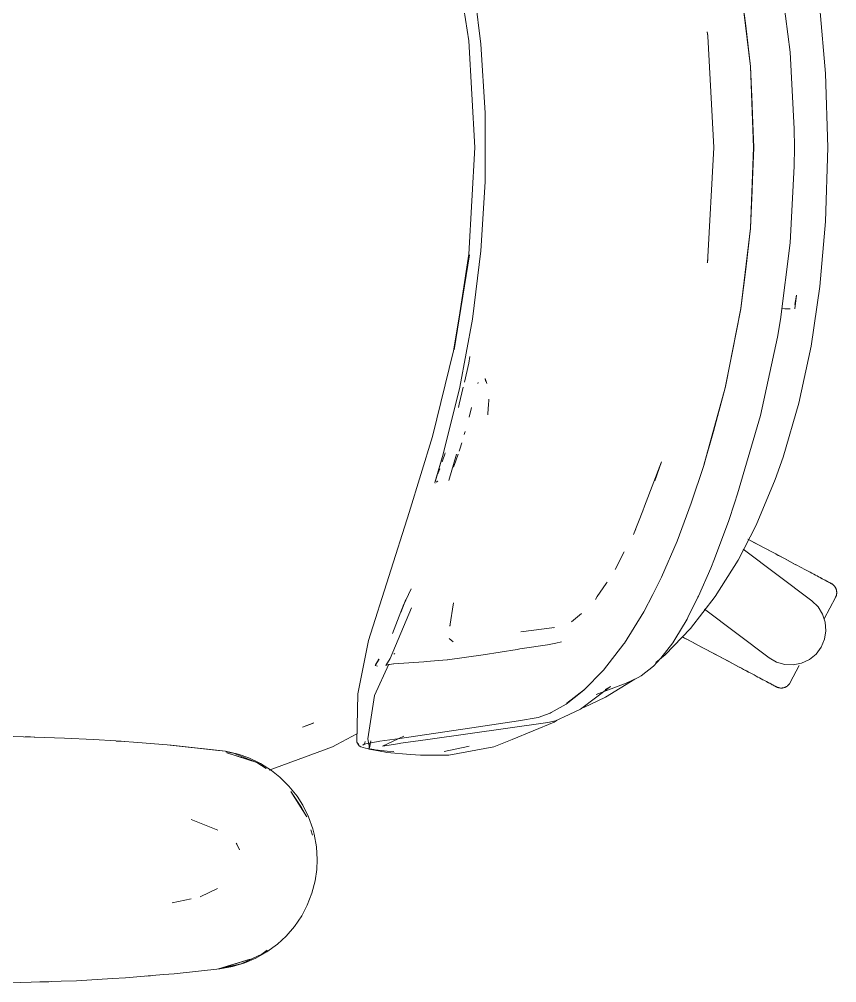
# Model space of a CAD drawing. Header units: millimetres. Extents: x 79795 to 317870, y -36033 to 97293.
# Drawn here: x 168670.3 to 168991.7, y 18259.3 to 18638.1 of the extents above; entities that cross this region are included whole.
import ezdxf

# ---------------------------------------------------------------- set-up
doc = ezdxf.new("R2010")
doc.units = ezdxf.units.MM
doc.header["$MEASUREMENT"] = 0
doc.layers.add('G-IMPT', color=8, linetype='CONTINUOUS', lineweight=9)
doc.layers.add('I-FURN', color=8, linetype='CONTINUOUS', lineweight=9)

msp = doc.modelspace()

# ---------------------------------------------------------------- linework, layer by layer
at = {"layer": 'G-IMPT'}
for p, q in [((168841.06, 18667.59), (168847.06, 18629.68)), ((168848.46, 18655.24), (168851.76, 18628.32)), ((168973.37, 18625.21), (168969.56, 18655.38)), ((168957.85, 18619.51), (168954.02, 18651.1)), ((168957.81, 18619.47), (168954.03, 18651.02)), ((168954.03, 18651.02), (168955.97, 18635.54)), ((168985.11, 18642.4), (168987.37, 18616.83)), ((168957.81, 18619.47), (168955.97, 18635.54)), ((168940.81, 18632.97), (168940.85, 18632.72)), ((168941.08, 18631.42), (168940.82, 18633.2)), ((168941.08, 18631.42), (168940.85, 18632.72)), ((168847.06, 18629.68), (168849.42, 18587.69)), ((168853.41, 18601.25), (168851.76, 18628.32)), ((168943.41, 18587.69), (168941.08, 18631.42)), ((168943.36, 18587.69), (168941.08, 18631.42)), ((168974.99, 18595), (168973.37, 18625.21)), ((168958.48, 18604.57), (168957.81, 18619.47)), ((168957.81, 18619.47), (168958.95, 18587.69)), ((168957.85, 18619.51), (168959.18, 18587.69)), ((168987.37, 18616.83), (168988.22, 18587.69)), ((168853.41, 18601.25), (168853.41, 18574.13)), ((168958.48, 18604.57), (168958.95, 18587.69)), ((168974.99, 18595), (168975.08, 18587.69)), ((168847.06, 18545.7), (168849.42, 18587.69)), ((168943.36, 18587.69), (168940.85, 18542.35)), ((168957.81, 18555.91), (168958.95, 18587.69)), ((168959.18, 18587.69), (168957.85, 18555.87)), ((168958.48, 18570.81), (168958.95, 18587.69)), ((168974.99, 18580.38), (168975.08, 18587.69)), ((168988.22, 18587.69), (168987.37, 18558.55)), ((168974.99, 18580.38), (168973.37, 18550.18)), ((168853.41, 18574.13), (168851.76, 18547.06)), ((168957.81, 18555.91), (168958.48, 18570.81)), ((168957.85, 18555.87), (168954.02, 18524.28)), ((168957.81, 18555.91), (168954.03, 18524.36)), ((168955.97, 18539.84), (168957.81, 18555.91)), ((168987.37, 18558.55), (168985.11, 18532.98)), ((168973.37, 18550.18), (168969.56, 18520.01)), ((168841.06, 18507.79), (168847.32, 18545.53)), ((168847.06, 18545.7), (168841.33, 18508.17)), ((168847.32, 18545.53), (168841.33, 18508.17)), ((168848.46, 18520.14), (168851.76, 18547.06)), ((168940.81, 18542.41), (168940.85, 18542.66)), ((168940.85, 18542.35), (168941.08, 18543.96)), ((168941.08, 18543.96), (168940.85, 18542.66)), ((168955.97, 18539.84), (168954.03, 18524.36)), ((168985.11, 18532.98), (168981.62, 18509.56)), ((168975.21, 18524.28), (168975.86, 18529.69)), ((168975.29, 18525.92), (168975.86, 18529.69)), ((168954.03, 18524.36), (168947.81, 18493.12)), ((168947.81, 18493.12), (168954.02, 18524.28)), ((168954.03, 18524.36), (168950.93, 18508.25)), ((168970.11, 18524.36), (168971.35, 18524.32)), ((168973.45, 18524.24), (168971.35, 18524.32)), ((168973.45, 18524.24), (168973.34, 18524.25)), ((168843.53, 18493.47), (168848.46, 18520.14)), ((168969.56, 18520.01), (168968.37, 18513.09)), ((168968.37, 18513.09), (168961.71, 18482.3)), ((168832.75, 18474.11), (168841.06, 18507.79)), ((168947.85, 18493.23), (168950.93, 18508.25)), ((168976.8, 18487.2), (168981.62, 18509.56)), ((168847.01, 18502.88), (168845.3, 18495.46)), ((168847.48, 18505.52), (168847.01, 18502.88)), ((168850.74, 18495.28), (168850.61, 18494.87)), ((168853.41, 18496.88), (168854.1, 18494.93)), ((168853.41, 18496.88), (168853.63, 18495.83)), ((168843.53, 18493.47), (168836.98, 18467.15)), ((168844.85, 18493.49), (168843.3, 18486.74)), ((168947.85, 18493.23), (168939.42, 18462.82)), ((168947.85, 18493.23), (168939.47, 18462.73)), ((168943.2, 18475.99), (168947.85, 18493.23)), ((168854.84, 18486.72), (168854.95, 18488.09)), ((168854.95, 18488.79), (168854.95, 18488.09)), ((168843.3, 18486.74), (168842.95, 18485.45)), ((168847.15, 18481.66), (168848.14, 18485.52)), ((168854.84, 18486.72), (168854.57, 18483.01)), ((168970.63, 18465.95), (168976.8, 18487.2)), ((168847.15, 18481.66), (168847.54, 18483.18)), ((168854.57, 18483.01), (168854.54, 18482.53)), ((168952.76, 18451.47), (168961.71, 18482.3)), ((168832.75, 18474.11), (168823.57, 18444.13)), ((168845.24, 18474.87), (168845.57, 18475.98)), ((168943.2, 18475.99), (168939.42, 18462.82)), ((168843.22, 18468.3), (168843.46, 18469.08)), ((168843.46, 18469.08), (168844.25, 18471.57)), ((168836.98, 18467.15), (168833.71, 18455.93)), ((168836.98, 18467.15), (168833.87, 18456.33)), ((168836.98, 18467.15), (168833.92, 18456.62)), ((168836.59, 18464.13), (168836.87, 18464.93)), ((168837.61, 18467.16), (168836.87, 18464.93)), ((168837.61, 18467.16), (168837.76, 18467.61)), ((168842.17, 18467.16), (168839.14, 18456.73)), ((168842.06, 18464.86), (168841.81, 18464.14)), ((168842.06, 18464.86), (168842.84, 18467.16)), ((168967.56, 18457.22), (168970.63, 18465.95)), ((168835.6, 18461.38), (168835.25, 18460.41)), ((168841.05, 18461.98), (168841.81, 18464.14)), ((168922.87, 18464.07), (168916.16, 18446.63)), ((168922.87, 18464.07), (168920.15, 18456.64)), ((168934.46, 18447.82), (168939.47, 18462.73)), ((168835.25, 18460.41), (168834.86, 18459.34)), ((168967.56, 18457.22), (168960.04, 18439.25)), ((168833.71, 18455.93), (168833.84, 18455.69)), ((168833.92, 18456.62), (168833.87, 18456.33)), ((168834.8, 18456.47), (168834.19, 18456.09)), ((168834.8, 18456.47), (168834.59, 18456.32)), ((168952.76, 18451.47), (168951.57, 18447.86)), ((168916.16, 18446.63), (168915.49, 18444.9)), ((168934.46, 18447.82), (168929, 18432.94)), ((168949.23, 18441.04), (168951.57, 18447.86)), ((168823.57, 18444.13), (168807.58, 18393.89)), ((168915.49, 18444.9), (168911.77, 18435.57)), ((168949.23, 18441.04), (168943.63, 18425.97)), ((168960.04, 18439.25), (168952.95, 18425.47)), ((168911.77, 18435.57), (168912.77, 18437.82)), ((168929, 18432.94), (168922.82, 18418.71)), ((168904.6, 18421.74), (168908.14, 18428.71)), ((168942.15, 18422.29), (168943.63, 18425.97)), ((168952.95, 18425.47), (168943.97, 18411.17)), ((168937.38, 18411.33), (168942.15, 18422.29)), ((168897.57, 18411.13), (168901.07, 18416.26)), ((168901.07, 18416.26), (168901.46, 18416.84)), ((168919.44, 18411.99), (168922.82, 18418.71)), ((168821.28, 18407.45), (168824.33, 18414.17)), ((168919.44, 18411.99), (168915.87, 18405.2)), ((168820.25, 18404.87), (168822.28, 18409.99)), ((168822.28, 18409.97), (168820.25, 18404.87)), ((168820.26, 18405.08), (168822.28, 18409.97)), ((168839.61, 18399.54), (168841.01, 18408.71)), ((168897.57, 18411.13), (168896.82, 18410.03)), ((168933.16, 18402.88), (168937.16, 18410.89)), ((168943.97, 18411.17), (168934.17, 18398.57)), ((168937.38, 18411.33), (168937.16, 18410.89)), ((168816.12, 18386.73), (168824.55, 18406.71)), ((168820.26, 18405.08), (168817, 18396.61)), ((168891.3, 18404.5), (168887.39, 18401.16)), ((168912.1, 18398.97), (168915.87, 18405.2)), ((168932.85, 18402.28), (168928.12, 18394.28)), ((168933.16, 18402.88), (168932.85, 18402.28)), ((168839.61, 18399.54), (168839.65, 18399.89)), ((168867.44, 18397.22), (168880.8, 18399)), ((168880.8, 18399), (168880.33, 18398.85)), ((168912.1, 18398.97), (168908.22, 18392.87)), ((168924.21, 18388.28), (168934.17, 18398.57)), ((168803.38, 18372.93), (168807.58, 18393.89)), ((168839.26, 18394.6), (168840.9, 18393.32)), ((168881.32, 18392.84), (168879.34, 18392.41)), ((168883.48, 18393.3), (168881.32, 18392.84)), ((168908.22, 18392.87), (168908.05, 18392.61)), ((168922.54, 18386.86), (168927.25, 18392.99)), ((168927.25, 18392.99), (168928.12, 18394.28)), ((168852.67, 18388.25), (168866.02, 18390.36)), ((168866.02, 18390.36), (168866.54, 18390.44)), ((168867.14, 18390.54), (168866.54, 18390.44)), ((168867.14, 18390.54), (168878.87, 18392.34)), ((168878.87, 18392.34), (168879.34, 18392.41)), ((168900.03, 18382.18), (168908.05, 18392.61)), ((168810.16, 18384.06), (168811.74, 18386.52)), ((168811.74, 18386.52), (168810.22, 18384.04)), ((168810.22, 18384.04), (168811.71, 18386.51)), ((168814.36, 18384.06), (168816.12, 18386.73)), ((168817.57, 18388.45), (168818.01, 18388.72)), ((168829.29, 18385.52), (168821.43, 18384.95)), ((168830.28, 18385.59), (168829.29, 18385.52)), ((168838.52, 18386.21), (168830.28, 18385.59)), ((168838.52, 18386.21), (168838.6, 18386.22)), ((168852.67, 18388.25), (168838.6, 18386.22)), ((168919.65, 18383.83), (168922.54, 18386.86)), ((168924.21, 18388.28), (168920.54, 18385.28)), ((168810.01, 18372.23), (168815.62, 18384.58)), ((168810.16, 18384.06), (168810.22, 18384.04)), ((168811.09, 18383.76), (168810.22, 18384.04)), ((168815.08, 18384.35), (168814.36, 18384.06)), ((168815.08, 18384.35), (168815.09, 18384.36)), ((168817.47, 18384.65), (168815.09, 18384.36)), ((168817.47, 18384.65), (168817.56, 18384.66)), ((168821.43, 18384.95), (168817.56, 18384.66)), ((168900.03, 18382.18), (168892.29, 18374.28)), ((168914.78, 18379.97), (168919.65, 18383.83)), ((168900.84, 18371.54), (168912.29, 18378.66)), ((168911.21, 18378.18), (168908.98, 18377.11)), ((168913.65, 18379.36), (168911.21, 18378.18)), ((168914.78, 18379.97), (168913.65, 18379.36)), ((168885.32, 18368.86), (168892.29, 18374.28)), ((168892.5, 18374.58), (168885.55, 18369.18)), ((168892.5, 18374.58), (168888.93, 18371.77)), ((168902.73, 18375.83), (168891.02, 18366.89)), ((168897.07, 18372.6), (168908.98, 18377.11)), ((168902.73, 18375.83), (168900.7, 18374.67)), ((168803.38, 18372.93), (168803, 18353.95)), ((168810.01, 18372.23), (168807.3, 18355.19)), ((168885.55, 18369.18), (168888.93, 18371.77)), ((168892.21, 18367.56), (168900.84, 18371.54)), ((168885.32, 18368.86), (168879.49, 18365.57)), ((168884.5, 18363.85), (168891.02, 18366.89)), ((168874.28, 18363.6), (168866.61, 18362.3)), ((168874.28, 18363.6), (168879.07, 18365.35)), ((168879.49, 18365.57), (168879.07, 18365.35)), ((168881.75, 18362.57), (168880.58, 18361.8)), ((168884.5, 18363.85), (168881.14, 18362.29)), ((168786.12, 18361.47), (168781.66, 18359.84)), ((168781.66, 18359.84), (168785.54, 18361.22)), ((168786.12, 18361.47), (168785.54, 18361.22)), ((168819.96, 18355.35), (168850.84, 18359.91)), ((168830.93, 18354.96), (168878.15, 18361.64)), ((168850.84, 18359.91), (168866.61, 18362.3)), ((168880.58, 18361.8), (168864.13, 18355)), ((168878.15, 18361.64), (168881.14, 18362.29)), ((168667.9, 18356.1), (168680.21, 18355.8)), ((168674.68, 18355.96), (168672.6, 18355.96)), ((168676.34, 18355.88), (168674.68, 18355.96)), ((168688.09, 18355.51), (168680.21, 18355.8)), ((168688.09, 18355.51), (168699.39, 18354.97)), ((168708.26, 18354.41), (168699.39, 18354.97)), ((168803.06, 18357.14), (168795.16, 18352.99)), ((168807.98, 18351.61), (168807.3, 18355.19)), ((168812.11, 18354.24), (168819.96, 18355.35)), ((168813.08, 18352.33), (168821.49, 18356.32)), ((168830.93, 18354.96), (168820.27, 18353.52)), ((168864.13, 18355), (168860.76, 18353.61)), ((168708.26, 18354.41), (168718.55, 18353.68)), ((168710.3, 18354.27), (168708.4, 18354.36)), ((168710.3, 18354.27), (168711.72, 18354.14)), ((168729.95, 18352.69), (168718.55, 18353.68)), ((168751.38, 18350.34), (168728.43, 18352.8)), ((168728.43, 18352.8), (168748.57, 18350.67)), ((168751.38, 18350.34), (168729.95, 18352.69)), ((168787.43, 18349.88), (168793.4, 18352.07)), ((168795.16, 18352.99), (168793.4, 18352.07)), ((168803, 18353.95), (168803.61, 18352.91)), ((168803.48, 18353.54), (168803.61, 18352.91)), ((168803.48, 18353.54), (168803.58, 18352.99)), ((168803.61, 18352.91), (168803.58, 18352.99)), ((168803.98, 18352.42), (168803.61, 18352.91)), ((168804.52, 18352.1), (168803.98, 18352.42)), ((168804.52, 18352.1), (168806.38, 18351.55)), ((168806.47, 18353.3), (168805.37, 18352.74)), ((168805.87, 18353.14), (168805.37, 18352.74)), ((168805.85, 18353.13), (168812.11, 18354.24)), ((168806.47, 18353.3), (168805.85, 18353.13)), ((168805.87, 18353.14), (168806.19, 18353.68)), ((168806.27, 18354.18), (168806.19, 18353.68)), ((168809.66, 18351.01), (168806.38, 18351.55)), ((168808.47, 18354.47), (168807.75, 18351.2)), ((168810.07, 18350.75), (168807.75, 18351.2)), ((168808.47, 18354.47), (168807.98, 18351.61)), ((168813.08, 18352.33), (168813.95, 18352.48)), ((168818.97, 18353.31), (168813.95, 18352.48)), ((168818.97, 18353.31), (168820.27, 18353.52)), ((168837.34, 18350.19), (168846.65, 18352.23)), ((168839.21, 18348.78), (168856.91, 18352.02)), ((168846.65, 18352.23), (168847.23, 18352.39)), ((168856.91, 18352.02), (168860.76, 18353.61)), ((168751.38, 18350.34), (168748.57, 18350.67)), ((168751.38, 18350.34), (168756.35, 18349.19)), ((168751.46, 18350.13), (168754.52, 18349.55)), ((168763.74, 18345.94), (168751.88, 18349.76)), ((168761.03, 18346.84), (168751.88, 18349.76)), ((168754.52, 18349.55), (168763.74, 18345.94)), ((168760.48, 18347.74), (168756.35, 18349.19)), ((168765.06, 18345.55), (168760.48, 18347.74)), ((168768.49, 18342.94), (168787.43, 18349.88)), ((168809.66, 18351.01), (168810.27, 18350.93)), ((168814.32, 18349.94), (168810.07, 18350.75)), ((168810.27, 18350.93), (168814.96, 18350.42)), ((168814.79, 18349.9), (168814.32, 18349.94)), ((168814.79, 18349.9), (168824.12, 18349.09)), ((168814.96, 18350.42), (168817.55, 18350.2)), ((168824.12, 18349.09), (168828.07, 18348.75)), ((168832.24, 18348.75), (168828.07, 18348.75)), ((168839.21, 18348.78), (168832.24, 18348.75)), ((168763.74, 18345.94), (168761.03, 18346.84)), ((168763.74, 18345.94), (168767.31, 18343.52)), ((168765.06, 18345.55), (168769.38, 18342.82)), ((168772.69, 18340.19), (168769.38, 18342.82)), ((168776.3, 18336.65), (168772.69, 18340.19)), ((168776.3, 18336.65), (168779.49, 18332.67)), ((168783.35, 18324.52), (168777.02, 18334.47)), ((168781.19, 18328.19), (168777.02, 18334.47)), ((168781.75, 18329.12), (168779.49, 18332.67)), ((168783.99, 18324.61), (168781.75, 18329.12)), ((168783.35, 18324.52), (168781.19, 18328.19)), ((168737.87, 18323.44), (168748.29, 18319.3)), ((168783.99, 18324.61), (168785.7, 18319.84)), ((168784.91, 18319.4), (168785.52, 18317.37)), ((168786.27, 18317.71), (168785.7, 18319.84)), ((168787.15, 18312.76), (168786.27, 18317.71)), ((168755.82, 18313.77), (168755.52, 18314.22)), ((168756.83, 18311.55), (168755.82, 18313.77)), ((168787.45, 18307.72), (168787.15, 18312.76)), ((168787.45, 18307.72), (168787.27, 18303.87)), ((168786.63, 18299.36), (168787.27, 18303.87)), ((168786.63, 18299.36), (168785.36, 18294.5)), ((168748.2, 18296.35), (168741.41, 18293.08)), ((168783.53, 18289.78), (168785.36, 18294.5)), ((168730.37, 18290.74), (168737.8, 18292.31)), ((168781.34, 18285.62), (168783.53, 18289.78)), ((168781.34, 18285.62), (168778.51, 18281.45)), ((168778.51, 18281.45), (168775.19, 18277.62)), ((168771.75, 18274.45), (168775.19, 18277.62)), ((168767.71, 18272.15), (168765.6, 18270.55)), ((168771.75, 18274.45), (168767.67, 18271.46)), ((168748.57, 18264.77), (168761.03, 18268.6)), ((168761.03, 18268.6), (168751.88, 18265.69)), ((168757.54, 18266.82), (168765.6, 18270.55)), ((168763.23, 18268.94), (168758.99, 18267.13)), ((168763.23, 18268.94), (168767.67, 18271.46)), ((168731.16, 18262.87), (168749.08, 18264.77)), ((168748.57, 18264.77), (168751.88, 18265.69)), ((168749.08, 18264.77), (168754.12, 18265.67)), ((168757.54, 18266.82), (168749.13, 18264.9)), ((168758.99, 18267.13), (168754.12, 18265.67)), ((168706.88, 18260.95), (168692.74, 18260.14)), ((168711.97, 18261.27), (168706.88, 18260.95)), ((168711.97, 18261.27), (168727.03, 18262.52)), ((168720.15, 18261.92), (168721.83, 18262.09)), ((168727.03, 18262.52), (168731.16, 18262.87)), ((168666.54, 18259.33), (168674.96, 18259.49)), ((168686.72, 18259.88), (168674.96, 18259.49)), ((168679.9, 18259.63), (168678.4, 18259.62)), ((168681.83, 18259.74), (168679.9, 18259.63)), ((168686.72, 18259.88), (168692.74, 18260.14))]:
    msp.add_line(p, q, dxfattribs=at)
at = {"layer": 'I-FURN'}
for p, q in [((168957.77, 18433.18), (168956.8, 18433.69)), ((168957.25, 18433.46), (168958.21, 18432.94)), ((168958.74, 18432.66), (168957.77, 18433.18)), ((168958.21, 18432.94), (168959.19, 18432.42)), ((168959.72, 18432.14), (168958.74, 18432.66)), ((168959.19, 18432.42), (168960.18, 18431.9)), ((168960.72, 18431.61), (168959.72, 18432.14)), ((168960.18, 18431.9), (168961.17, 18431.37)), ((168961.71, 18431.08), (168960.72, 18431.61)), ((168961.17, 18431.37), (168962.17, 18430.84)), ((168962.71, 18430.55), (168961.71, 18431.08)), ((168962.17, 18430.84), (168963.18, 18430.3)), ((168954.88, 18429.84), (168981.94, 18409.44)), ((168963.72, 18430.02), (168962.71, 18430.55)), ((168963.18, 18430.3), (168964.18, 18429.77)), ((168964.72, 18429.48), (168963.72, 18430.02)), ((168964.18, 18429.77), (168965.19, 18429.24)), ((168965.73, 18428.95), (168964.72, 18429.48)), ((168965.19, 18429.24), (168966.19, 18428.7)), ((168966.73, 18428.41), (168965.73, 18428.95)), ((168966.19, 18428.7), (168967.19, 18428.17)), ((168967.73, 18427.88), (168966.73, 18428.41)), ((168967.19, 18428.17), (168968.19, 18427.64)), ((168968.72, 18427.35), (168967.73, 18427.88)), ((168968.19, 18427.64), (168969.18, 18427.11)), ((168969.71, 18426.83), (168968.72, 18427.35)), ((168969.18, 18427.11), (168970.16, 18426.59)), ((168970.69, 18426.31), (168969.71, 18426.83)), ((168970.16, 18426.59), (168971.14, 18426.07)), ((168971.66, 18425.79), (168970.69, 18426.31)), ((168971.14, 18426.07), (168972.1, 18425.56)), ((168972.62, 18425.29), (168971.66, 18425.79)), ((168972.1, 18425.56), (168973.05, 18425.05)), ((168973.56, 18424.78), (168972.62, 18425.29)), ((168973.05, 18425.05), (168973.99, 18424.55)), ((168974.49, 18424.29), (168973.56, 18424.78)), ((168973.99, 18424.55), (168974.91, 18424.06)), ((168975.4, 18423.8), (168974.49, 18424.29)), ((168974.91, 18424.06), (168975.82, 18423.58)), ((168976.3, 18423.33), (168975.4, 18423.8)), ((168977.18, 18422.86), (168976.3, 18423.33)), ((168978.03, 18422.4), (168977.18, 18422.86)), ((168978.87, 18421.96), (168978.03, 18422.4)), ((168979.68, 18421.53), (168978.87, 18421.96)), ((168980.47, 18421.11), (168979.68, 18421.53)), ((168981.23, 18420.71), (168980.47, 18421.11)), ((168981.97, 18420.31), (168981.23, 18420.71)), ((168982.67, 18419.94), (168981.97, 18420.31)), ((168983.35, 18419.58), (168982.67, 18419.94)), ((168984, 18419.23), (168983.35, 18419.58)), ((168984.61, 18418.91), (168984, 18419.23)), ((168985.2, 18418.59), (168984.61, 18418.91)), ((168984.89, 18418.76), (168985.46, 18418.46)), ((168985.75, 18418.3), (168985.2, 18418.59)), ((168985.46, 18418.46), (168985.99, 18418.17)), ((168986.27, 18418.03), (168985.75, 18418.3)), ((168985.99, 18418.17), (168986.49, 18417.91)), ((168986.75, 18417.77), (168986.27, 18418.03)), ((168986.49, 18417.91), (168986.96, 18417.66)), ((168987.2, 18417.53), (168986.75, 18417.77)), ((168986.96, 18417.66), (168987.39, 18417.43)), ((168987.61, 18417.32), (168987.2, 18417.53)), ((168987.39, 18417.43), (168987.78, 18417.22)), ((168987.98, 18417.12), (168987.61, 18417.32)), ((168987.78, 18417.22), (168988.14, 18417.03)), ((168988.31, 18416.94), (168987.98, 18417.12)), ((168988.14, 18417.03), (168988.45, 18416.86)), ((168988.61, 18416.78), (168988.31, 18416.94)), ((168988.45, 18416.86), (168988.73, 18416.72)), ((168988.87, 18416.64), (168988.61, 18416.78)), ((168988.73, 18416.72), (168988.97, 18416.59)), ((168989.09, 18416.53), (168988.87, 18416.64)), ((168988.97, 18416.59), (168989.18, 18416.48)), ((168989.27, 18416.43), (168989.09, 18416.53)), ((168989.18, 18416.48), (168989.34, 18416.39)), ((168989.41, 18416.36), (168989.27, 18416.43)), ((168989.34, 18416.39), (168989.46, 18416.33)), ((168989.51, 18416.3), (168989.41, 18416.36)), ((168989.46, 18416.33), (168989.54, 18416.29)), ((168989.57, 18416.27), (168989.51, 18416.3)), ((168989.54, 18416.29), (168989.58, 18416.26)), ((168989.59, 18416.26), (168989.57, 18416.27)), ((168989.58, 18416.26), (168989.59, 18416.26)), ((168989.59, 18416.26), (168989.73, 18416.18)), ((168989.73, 18416.18), (168989.87, 18416.1)), ((168989.87, 18416.1), (168990, 18416.01)), ((168990, 18416.01), (168990.13, 18415.91)), ((168990.13, 18415.91), (168990.26, 18415.81)), ((168990.26, 18415.81), (168990.38, 18415.71)), ((168990.38, 18415.71), (168990.5, 18415.6)), ((168990.5, 18415.6), (168990.61, 18415.48)), ((168990.61, 18415.48), (168990.72, 18415.37)), ((168990.72, 18415.37), (168990.83, 18415.24)), ((168990.83, 18415.24), (168990.93, 18415.12)), ((168990.93, 18415.12), (168991.02, 18414.98)), ((168991.02, 18414.98), (168991.11, 18414.85)), ((168991.11, 18414.85), (168991.19, 18414.71)), ((168991.19, 18414.71), (168991.27, 18414.57)), ((168991.27, 18414.57), (168991.34, 18414.43)), ((168991.34, 18414.43), (168991.41, 18414.28)), ((168991.41, 18414.28), (168991.47, 18414.13)), ((168991.47, 18414.13), (168991.52, 18413.98)), ((168991.52, 18413.98), (168991.57, 18413.82)), ((168991.57, 18413.82), (168991.61, 18413.67)), ((168991.61, 18411.75), (168991.57, 18411.6)), ((168991.61, 18413.67), (168991.65, 18413.51)), ((168991.65, 18411.91), (168991.61, 18411.75)), ((168991.65, 18413.51), (168991.67, 18413.35)), ((168991.68, 18412.07), (168991.65, 18411.91)), ((168991.67, 18413.35), (168991.7, 18413.19)), ((168991.7, 18412.23), (168991.68, 18412.07)), ((168991.7, 18413.19), (168991.71, 18413.03)), ((168991.72, 18412.39), (168991.7, 18412.23)), ((168991.71, 18413.03), (168991.72, 18412.87)), ((168991.72, 18412.87), (168991.73, 18412.71)), ((168991.73, 18412.71), (168991.72, 18412.55)), ((168991.72, 18412.55), (168991.72, 18412.39)), ((168981.94, 18409.44), (168984.37, 18407.1)), ((168986.78, 18402.4), (168991.26, 18410.81)), ((168991.28, 18410.85), (168991.26, 18410.81)), ((168991.35, 18410.99), (168991.28, 18410.85)), ((168991.41, 18411.14), (168991.35, 18410.99)), ((168991.47, 18411.29), (168991.41, 18411.14)), ((168991.53, 18411.44), (168991.47, 18411.29)), ((168991.57, 18411.6), (168991.53, 18411.44)), ((168965.1, 18387.09), (168939.78, 18406.17)), ((168984.37, 18407.1), (168986.17, 18404.25)), ((168986.17, 18404.25), (168987.23, 18401.05)), ((168987.23, 18401.05), (168987.5, 18397.68)), ((168987.5, 18397.68), (168986.96, 18394.35)), ((168931.01, 18395.31), (168931.9, 18394.83)), ((168932.4, 18394.57), (168931.49, 18395.05)), ((168931.9, 18394.83), (168932.82, 18394.35)), ((168933.32, 18394.08), (168932.4, 18394.57)), ((168932.82, 18394.35), (168933.75, 18393.85)), ((168934.26, 18393.58), (168933.32, 18394.08)), ((168933.75, 18393.85), (168934.69, 18393.35)), ((168935.21, 18393.08), (168934.26, 18393.58)), ((168934.69, 18393.35), (168935.65, 18392.84)), ((168936.17, 18392.57), (168935.21, 18393.08)), ((168935.65, 18392.84), (168936.62, 18392.33)), ((168986.96, 18394.35), (168985.63, 18391.25)), ((168937.15, 18392.05), (168936.17, 18392.57)), ((168936.62, 18392.33), (168937.6, 18391.81)), ((168938.13, 18391.52), (168937.15, 18392.05)), ((168937.6, 18391.81), (168938.58, 18391.28)), ((168939.12, 18391), (168938.13, 18391.52)), ((168938.58, 18391.28), (168939.58, 18390.75)), ((168940.12, 18390.47), (168939.12, 18391)), ((168939.58, 18390.75), (168940.58, 18390.22)), ((168941.12, 18389.93), (168940.12, 18390.47)), ((168940.58, 18390.22), (168941.58, 18389.69)), ((168942.12, 18389.4), (168941.12, 18389.93)), ((168941.58, 18389.69), (168942.59, 18389.15)), ((168943.13, 18388.87), (168942.12, 18389.4)), ((168942.59, 18389.15), (168943.59, 18388.62)), ((168985.63, 18391.25), (168983.6, 18388.56)), ((168944.13, 18388.33), (168943.13, 18388.87)), ((168943.59, 18388.62), (168944.59, 18388.09)), ((168945.14, 18387.8), (168944.13, 18388.33)), ((168944.59, 18388.09), (168945.6, 18387.55)), ((168946.14, 18387.27), (168945.14, 18387.8)), ((168945.6, 18387.55), (168946.59, 18387.02)), ((168947.13, 18386.74), (168946.14, 18387.27)), ((168946.59, 18387.02), (168947.58, 18386.5)), ((168948.12, 18386.21), (168947.13, 18386.74)), ((168947.58, 18386.5), (168948.57, 18385.97)), ((168949.1, 18385.69), (168948.12, 18386.21)), ((168948.57, 18385.97), (168949.54, 18385.46)), ((168950.06, 18385.18), (168949.1, 18385.69)), ((168949.54, 18385.46), (168950.51, 18384.94)), ((168968.02, 18385.4), (168965.1, 18387.09)), ((168971.26, 18384.46), (168968.02, 18385.4)), ((168980.98, 18386.43), (168977.93, 18384.99)), ((168983.6, 18388.56), (168980.98, 18386.43)), ((168951.02, 18384.67), (168950.06, 18385.18)), ((168950.51, 18384.94), (168951.46, 18384.44)), ((168951.97, 18384.17), (168951.02, 18384.67)), ((168951.46, 18384.44), (168952.39, 18383.94)), ((168952.89, 18383.67), (168951.97, 18384.17)), ((168952.39, 18383.94), (168953.32, 18383.45)), ((168953.81, 18383.19), (168952.89, 18383.67)), ((168953.32, 18383.45), (168954.22, 18382.97)), ((168954.7, 18382.71), (168953.81, 18383.19)), ((168954.22, 18382.97), (168955.11, 18382.5)), ((168955.58, 18382.24), (168954.7, 18382.71)), ((168955.11, 18382.5), (168955.98, 18382.03)), ((168956.44, 18381.79), (168955.58, 18382.24)), ((168955.98, 18382.03), (168956.83, 18381.58)), ((168957.27, 18381.35), (168956.44, 18381.79)), ((168956.83, 18381.58), (168957.65, 18381.14)), ((168974.63, 18384.32), (168971.26, 18384.46)), ((168973.44, 18377.31), (168976.99, 18383.99)), ((168977.93, 18384.99), (168974.63, 18384.32)), ((168957.65, 18381.14), (168958.45, 18380.72)), ((168958.45, 18380.72), (168959.23, 18380.31)), ((168959.23, 18380.31), (168959.98, 18379.91)), ((168959.98, 18379.91), (168960.7, 18379.52)), ((168960.7, 18379.52), (168961.39, 18379.15)), ((168961.39, 18379.15), (168962.06, 18378.8)), ((168962.06, 18378.8), (168962.69, 18378.46)), ((168962.69, 18378.46), (168963.29, 18378.14)), ((168963.6, 18377.98), (168963.02, 18378.29)), ((168963.29, 18378.14), (168963.86, 18377.84)), ((168964.15, 18377.69), (168963.6, 18377.98)), ((168963.86, 18377.84), (168964.4, 18377.56)), ((168964.67, 18377.41), (168964.15, 18377.69)), ((168964.4, 18377.56), (168964.9, 18377.29)), ((168965.15, 18377.16), (168964.67, 18377.41)), ((168964.9, 18377.29), (168965.36, 18377.04)), ((168965.6, 18376.92), (168965.15, 18377.16)), ((168965.36, 18377.04), (168965.79, 18376.82)), ((168966.01, 18376.7), (168965.6, 18376.92)), ((168965.79, 18376.82), (168966.19, 18376.61)), ((168966.38, 18376.5), (168966.01, 18376.7)), ((168966.19, 18376.61), (168966.54, 18376.42)), ((168966.72, 18376.32), (168966.38, 18376.5)), ((168966.54, 18376.42), (168966.86, 18376.25)), ((168967.01, 18376.17), (168966.72, 18376.32)), ((168966.86, 18376.25), (168967.14, 18376.1)), ((168967.27, 18376.03), (168967.01, 18376.17)), ((168967.14, 18376.1), (168967.38, 18375.97)), ((168967.49, 18375.91), (168967.27, 18376.03)), ((168967.38, 18375.97), (168967.58, 18375.86)), ((168967.67, 18375.82), (168967.49, 18375.91)), ((168967.58, 18375.86), (168967.74, 18375.78)), ((168967.81, 18375.74), (168967.67, 18375.82)), ((168967.74, 18375.78), (168967.86, 18375.71)), ((168967.91, 18375.69), (168967.81, 18375.74)), ((168967.86, 18375.71), (168967.95, 18375.67)), ((168967.97, 18375.66), (168967.91, 18375.69)), ((168967.95, 18375.67), (168967.99, 18375.65)), ((168967.99, 18375.64), (168967.97, 18375.66)), ((168967.99, 18375.65), (168967.99, 18375.64)), ((168968.03, 18375.62), (168967.99, 18375.64)), ((168968.18, 18375.55), (168968.03, 18375.62)), ((168968.32, 18375.49), (168968.18, 18375.55)), ((168968.47, 18375.43), (168968.32, 18375.49)), ((168968.63, 18375.38), (168968.47, 18375.43)), ((168968.78, 18375.33), (168968.63, 18375.38)), ((168968.94, 18375.29), (168968.78, 18375.33)), ((168969.09, 18375.25), (168968.94, 18375.29)), ((168969.25, 18375.22), (168969.09, 18375.25)), ((168969.41, 18375.2), (168969.25, 18375.22)), ((168969.57, 18375.19), (168969.41, 18375.2)), ((168969.73, 18375.18), (168969.57, 18375.19)), ((168969.89, 18375.17), (168969.73, 18375.18)), ((168970.06, 18375.18), (168969.89, 18375.17)), ((168970.22, 18375.19), (168970.06, 18375.18)), ((168970.38, 18375.2), (168970.22, 18375.19)), ((168970.54, 18375.23), (168970.38, 18375.2)), ((168970.69, 18375.26), (168970.54, 18375.23)), ((168970.85, 18375.29), (168970.69, 18375.26)), ((168971.01, 18375.33), (168970.85, 18375.29)), ((168971.16, 18375.38), (168971.01, 18375.33)), ((168971.31, 18375.43), (168971.16, 18375.38)), ((168971.46, 18375.49), (168971.31, 18375.43)), ((168971.61, 18375.56), (168971.46, 18375.49)), ((168971.75, 18375.63), (168971.61, 18375.56)), ((168971.9, 18375.71), (168971.75, 18375.63)), ((168972.03, 18375.79), (168971.9, 18375.71)), ((168972.17, 18375.88), (168972.03, 18375.79)), ((168972.3, 18375.98), (168972.17, 18375.88)), ((168972.43, 18376.07), (168972.3, 18375.98)), ((168972.55, 18376.18), (168972.43, 18376.07)), ((168972.67, 18376.29), (168972.55, 18376.18)), ((168972.78, 18376.4), (168972.67, 18376.29)), ((168972.89, 18376.52), (168972.78, 18376.4)), ((168973, 18376.64), (168972.89, 18376.52)), ((168973.1, 18376.77), (168973, 18376.64)), ((168973.19, 18376.9), (168973.1, 18376.77)), ((168973.28, 18377.03), (168973.19, 18376.9)), ((168973.37, 18377.17), (168973.28, 18377.03)), ((168973.44, 18377.31), (168973.37, 18377.17))]:
    msp.add_line(p, q, dxfattribs=at)

doc.saveas('drawing.dxf')
